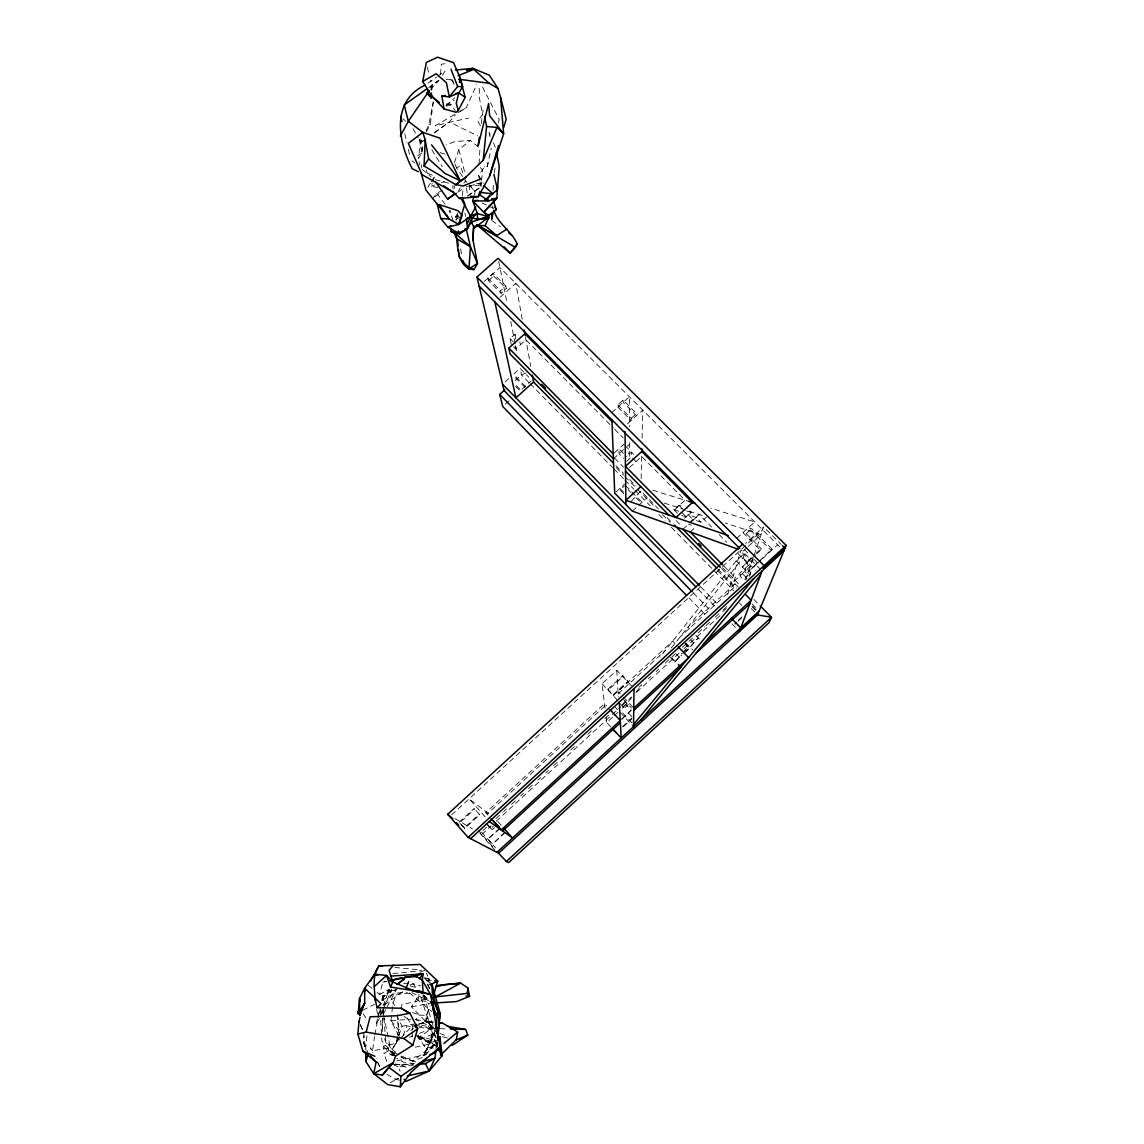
<?xml version="1.0" encoding="UTF-8"?>
<svg xmlns="http://www.w3.org/2000/svg" width="1144" height="1144" viewBox="0 0 1144 1144"><rect width="100%" height="100%" fill="white"/><g stroke="black" fill="none" stroke-linecap="round" stroke-linejoin="round"><path stroke-width="0.75" stroke-dasharray="5 3.75" d="M383.183 1013.341L383.183 1010.081M383.197 1000.299L383.197 995.409L396.525 989.131L386.5 1008.093M617.803 404.919L631.173 418.332L631.173 420.52L617.86 407.164L617.803 404.919L623.137 400.1L636.522 413.499L636.493 415.701L623.18 402.359L623.137 400.1M636.007 461.59L631.459 456.999L631.459 452.066L626.569 456.499M383.168 1009.222L382.182 1032.102L382.911 1018.46M383.183 1000.585L383.197 995.409L380.709 997.954M641.155 478.692L641.712 454.068M642.07 438.223L642.713 410.081L626.197 425.01M431.803 90.419L431.946 85.071L430.644 80.223M421.407 168.111L421.55 164.693M366.952 1035.892L365.537 1050.02L363.363 1041.741L363.62 1035.663M435.85 1037.422L426.326 1022.722L426.626 1015.414L429.858 1006.162M493.078 190.347L493.35 185.099M431.674 89.904L431.946 85.071L438.767 80.323M479.064 163.892L479.965 148.463L470.427 140.455L455.598 141.456L446.088 144.802M412.04 1036.922L412.398 1031.859M412.512 1030.172L412.755 1026.797L406.477 1016.787M401.544 1009.137L401.901 1004.346L416.43 1001.672L418.289 1000.128L428.9 998.755M440.54 74.303L441.327 64.193L448.319 63.32M435.964 1048.69L436.522 1042.155M437.523 1042.198L437.065 1047.318L419.862 994.122M380.523 1008.865L380.194 1012.254L378.607 1009.995M398.87 1036.035L390.976 1020.662L392.95 1002.687L397.039 994.179L413.284 993.092M480.952 185.485L481.352 182.168M481.538 180.495L482.711 170.528L479.894 166.838M462.305 195.796L463.248 187.902M419.004 994.207L418.289 1000.128L429.458 1002.144M421.778 139.925L420.363 142.957L418.461 158.373L421.936 153.196L419.39 139.411M422.15 151.494L423.208 142.986M494.38 172.973L495.266 166.137M426.397 131.817L430.287 124.567L433.333 101.973M481.252 123.581L483.154 109.895L483.855 113.213M395.738 1052.223L390.419 1047.832L372.515 1050.735L374.546 1036.607M374.803 1034.834L379.894 1008.936M436.522 1046.803L437.222 1041.884L424.524 1056.141M397.354 1036.779L396.11 1043.371L393.136 1047.847L383.984 1053.595L387.702 1064.249M397.669 1035.134L398.612 1030.186L397.483 1018.117M426.026 130.816L428.843 124.739L433.233 101.988M426.326 1022.722L425.482 1021.277L426.626 1015.414L430.216 1006.034M456.57 219.534L457.571 214.5M479.636 180.066L478.492 175.189L484.57 166.881L487.215 166.509L491.262 148.019M380.952 1015.057L382.339 1008.979M377.506 1018.746L376.29 1023.751L379.408 1018.546M377.92 1017.087L379.951 1008.751M487.215 166.509L488.116 162.877L484.57 166.881M377.134 992.449L379.665 994.465L382.825 982.181L386.257 981.38M474.345 194.866L475.175 191.877L470.441 185.943M498.269 122.894L499.242 119.548L481.295 84.685M727.655 594.851L740.969 549.749L760.831 569.741M721.578 568.597L734.062 581.266L735.177 577.563L751.78 562.333L740.497 550.979M738.438 587.287L735.063 583.869L733.947 587.501L680.151 636.879M671.328 647.962L743.071 557.829L744.472 553.267L736.236 560.817L659.902 657.271M750.922 540.626L751.451 538.924L756.913 533.933L756.341 535.649M750.607 559.459L751.15 557.843L756.456 563.177L755.898 564.779M750.793 572.529L749.506 576.29L744.73 571.471L745.974 567.667L750.793 572.529L745.802 577.105L744.572 580.809L747.032 578.549M745.959 579.679L763.663 526.926L745.645 543.429M454.425 162.591L458.801 149.664L470.427 140.455M437.909 187.645L431.245 186.229L432.26 183.326M432.761 181.882L434.763 176.09L427.999 173.488M398.269 1037.15L396.11 1043.371L383.483 1046.102L383.984 1053.595M398.813 1035.592L402.059 1026.239L397.897 1017.76M760.588 550.321L761.16 548.648L746.303 533.762L742.971 532.646L760.588 550.321L756.842 553.739M771.943 548.963L771.313 550.621L748.39 527.684L751.751 528.771L771.943 548.963L747.647 572.343L761.032 560.059M383.04 1005.948L388.774 990.804L395.466 990.332M403.146 1035.763L406.964 1025.996L417.274 1027.169M417.86 1036.964L420.191 1039.11L428.314 1042.527L434.262 1029.972M381.624 1013.427L382.968 1010.181M383.64 1008.55L391.706 989.031M457.929 112.713L466.266 107.736L476.762 84.57M434.42 1032.389L423.494 1055.869L435.178 1043.614L412.641 1061.046L400.743 1057.085M436.522 1028.599L423.494 1055.869L434.648 1034.934M458.615 190.819L460.174 187.816M385.671 1009.666L383.154 1014.413L383.083 1009.337M398.255 1039.41L396.11 1043.371L399.628 1039.51M426.04 138.867L420.363 142.957L421.85 140.24M442.556 75.232L444.959 71.1L448.462 70.756M446.332 79.594L450.993 79.765L451.851 78.307M457.9 212.827L455.541 216.831L456.241 221.221M393.136 1047.847L399.699 1036.764M427.756 187.359L430.387 183.126M431.259 181.724L434.763 176.09M430.258 87.759L431.946 85.071M433.819 1022.078L425.482 1021.277L411.468 1006.849L418.918 995.537M432.303 199.042L436.751 193.322L443 189.918M463.821 183.154L465.651 180.823L468.826 184.513M622.279 704.79L625.596 700.6M622.579 708.022L631.588 697.883M636.007 692.334L641.527 685.399M381.882 998.955L389.646 989.245M384.069 1004.646L396.525 989.131M751.15 557.843L742.37 567.024L755.598 554.883M621.707 719.647L631.13 710.195L626.068 704.818M670.012 657.171L674.745 662.09L682.01 653.152M674.745 662.09L681.81 654.954M682.854 653.667L688.073 647.247L685.685 644.773M684.827 652.824L698.269 637.894L686.071 651.68M434.548 132.718L448.72 122.494L455.426 114.829M381.967 999.112L390.032 989.975M400.8 1038.223L413.728 1024.08L402.059 1026.239L398.612 1030.186L389.246 1018.332M430.502 89.375L438.938 80.623M426.44 1024.609L415.572 1019.547L420.291 1015.1L426.626 1015.414L436.136 1037.322M486.658 827.126L479.979 833.29L495.81 851.093M495.852 818.675L502.43 812.64M503.646 811.554L506.363 809.022M511.54 804.318L515.558 800.586M520.734 795.852L523.437 793.335M528.628 788.616L532.632 784.898M537.837 780.165L540.511 777.648M545.717 772.915L548.405 770.413M553.61 765.665L557.6 761.976M570.699 749.964L574.674 746.288M587.787 734.276L591.748 730.601M604.89 718.575L608.822 714.914M639.038 687.158L641.698 684.755M648.233 678.721L650.893 676.304M656.113 671.485L658.787 669.054M665.308 663.034L670.627 658.186M671.871 656.999L675.875 653.353M682.382 647.347L687.716 642.485M688.945 641.312L692.978 637.666M698.14 632.875L704.804 626.783M706.02 625.625L710.067 621.964M715.315 617.131L719.261 613.513M723.208 609.881L727.112 606.291M722.636 611.811L727.813 607.064M481.867 834.391L491.048 825.954M496.296 821.135L621.006 706.577M622.322 705.362L631.502 696.925M636.75 692.106L682.696 649.892M684.012 648.691L722.078 613.713M486.057 823.408L490.69 828.599L493.264 826.254M623.165 706.892L628.228 702.244L628.256 704.618L623.251 709.223L623.165 706.892L619.619 703.102M683.039 651.865L688.073 647.247M610.81 726.869L606.778 722.55L612.941 716.888M614.171 715.758L617.86 712.369M490.69 828.599L492.235 829.629L496.038 826.125M505.09 832.617L492.649 844.058L487.887 838.995L499.113 828.671M499.613 829.028L487.887 838.995M621.678 718.875L631.13 710.195M504.604 832.274L492.649 844.058M622.307 726.912L631.974 718.017M738.266 620.248L742.141 616.688M623.566 726.511L631.846 718.89M737.866 621.378L741.727 617.817M736.636 538.438L754.711 521.893L710.567 508.179M746.303 533.762L751.751 528.771M451.68 814.8L762.676 529.858M743.185 551.065L747.018 547.561M748.29 546.389L761.046 534.691L725.382 523.037M605.062 708.451L602.059 683.797L616.773 670.327L632.804 687.301M459.059 822.279L474.074 808.508L474.774 809.022L459.845 822.722L464.879 828.413L479.837 814.685L474.074 808.508M607.964 689.146L622.751 675.589L627.956 681.095L627.97 682.182L613.241 695.695L607.964 689.146L608.079 690.204L622.794 676.705L622.751 675.589M756.155 553.238L761.16 548.648M460.074 823.423L464.121 827.984L479.15 814.199L479.837 814.685M734.062 581.266L750.478 566.194L737.966 553.582M613.155 694.665L627.956 681.095M487.93 815.071L485.771 812.64L604.49 703.703L606.692 706.048M735.063 583.869L687.887 627.155L691.233 630.616M762.29 558.901L777.648 544.801M604.776 706.062L487.358 813.842L485.771 812.64M618.103 693.836L665.107 650.679M689.231 522.822L692.892 519.476L700.929 522.193L706.692 516.931M682.882 529.329L687.444 525.168M689.803 523.008L699.17 514.471L711.682 527.084M692.492 520.806L696.196 517.417L700.929 522.193M690.204 531.974L694.823 527.756M632.303 511.111L637.551 506.349M638.667 505.333L647.275 497.511M677.42 513.213L673.945 509.695L678.821 505.248L683.74 506.835M674.502 509.866L685.07 500.243L641.655 456.47L628.9 468.039M684.584 518.103L688.245 514.771L696.196 517.417M681.71 515.443L686.414 517.031L691.348 512.526L686.643 507.779M626.612 461.389L631.459 456.999M616.015 491.949L624.409 484.341M623.709 493.765L619.976 489.975L624.438 485.928M631.159 501.372L640.869 491.005L658.415 508.837M611.654 412.769L629.372 396.768L629.472 426.726M631.173 418.332L636.522 413.499M614.357 452.895L623.809 444.344M613.413 458.844L623.88 449.349M627.269 446.289L629.529 444.244M505.291 404.175L510.438 399.556M522.021 389.146L527.169 384.527M528.457 383.383L531.03 381.066M511.296 344.63L510.067 338.653L514.871 334.363L518.146 337.68M513.47 346.832L515.629 349.02L525.94 339.797L613.298 427.885M505.062 381.924L508.837 378.55M513.856 374.031L520.148 368.397L528.685 377.062M515.057 380.623L521.449 374.889L529.286 371.614M501.115 293.365L500.557 290.69L505.805 286.029L493.136 273.344L487.902 277.992L488.502 280.709L501.115 293.365L506.334 288.703L505.805 286.029M500.071 297.283L515.744 283.312L522.308 319.676M484.312 281.453L499.942 267.539L782.596 549.749M488.502 280.709L493.707 276.062L493.136 273.344M446.031 105.405L454.668 97.826M410.853 1030.529L413.37 1028.442M435.035 196.825L440.469 192.392M420.363 142.957L422.894 140.941M390.19 1082.782L397.955 1078.349M384.441 1004.933L405.519 989.617M428.657 87.559L438.71 80.395M427.999 83.126L436.479 77.12M437.895 76.119L444.959 71.1M434.162 132.761L448.72 122.494L468.768 118.046M433.462 1048.076L424.953 1046.86L415.458 1034.019L419.576 1036.779L433.805 1027.283M466.566 188.002L467.424 196.125L479.794 187.53M455.655 219.934L459.631 217.174L455.541 216.831L458.601 215.63M457.729 192.249L464.95 187.359M467.424 196.125L480.108 187.559M446.174 105.605L454.425 100.229M379.665 994.465L389.26 989.245M462.619 176.519L456.585 167.939L460.317 165.737L463.863 175.79M417.746 155.67L421.936 153.196M454.425 114.6L435.206 125.769L448.72 122.494M460.346 111.168L466.266 107.736M381.867 1000.328L395.166 993.106L407.293 992.391M362.82 1010.224L374.474 1004.332M406.091 1067.238L402.245 1065.321L398.584 1066.909L394.365 1065.279M420.062 972.3L424.796 970.341M409.509 1037.351L412.812 1036.021M419.433 1033.375L431.016 1028.742L432.289 1043.385L440.268 1049.048M432.575 1034.319L420.191 1039.11L436.808 1042.041M384.598 1038.68L388.817 1050.192L412.641 1061.046L425.253 1056.398M431.245 186.229L434.548 185.056M441.141 182.725L444.43 181.567M410.067 984.927L413.341 983.84L420.906 985.956M434.834 1028.527L418.389 1024.252L427.413 1021.249L433.948 1023.394M396.897 1060.845L426.097 1054.553M446.432 106.092L451.351 104.862L455.255 110.796M418.389 1024.252L427.384 1022.05L433.948 1022.407M386.901 1074.245L395.109 1079.178L398.541 1078.363M415.229 1047.218L432.289 1043.385L419.576 1036.779M411.468 1006.849L429.529 1003.488M382.825 982.181L386.186 981.509M469.726 185.714L481.381 183.369M428.843 124.739L430.287 124.567M413.685 1065.05L398.584 1066.909L400.143 1071.284M392.964 973.573L421.249 970.713M390.976 1020.662L410.968 1019.247M466.394 186.372L482.711 184.842M458.944 216.588L455.541 216.831L458.844 217.017M392.964 1064.735L413.456 1064.02M394.723 1064.706L412.398 1064.363M439.968 1028.67L446.803 1028.885M403.618 983.339L413.341 983.84L416.13 988.244M429.372 988.659L426.712 980.508L431.431 980.765M414.514 1063.491L404.332 1062.69L396.811 1058.243M394.823 967.438L421.264 970.012M418.99 1027.369L431.016 1028.742M415.572 1019.547L425.482 1021.277M446.332 103.904L451.351 104.862M476.519 183.154L481.209 184.084M395.295 1063.934L402.245 1065.321M395.109 1079.178L399.699 1080.165M417.088 1025.51L433.376 1029.085M425.268 978.234L429.429 979.178L430.859 985.813L426.212 980.551M424.252 977.977L429.429 979.178L426.34 973.287M417.488 1036.049L436.565 1040.725M442.499 1036.807L447.461 1038.051M412.641 1061.046L415.701 1061.832M390.104 1054.639L392.835 1055.354M435.278 179.608L450.808 183.726M424.724 977.891L429.429 979.178M652.852 490.233L688.502 501.315M410.11 985.799L418.218 988.33M412.483 1012.612L420.291 1015.1M386.586 990.346L395.166 993.106M393.893 1055.526L390.533 1054.439L383.483 1046.102M664.249 503.06L703.689 515.944M686.614 510.968L691.348 512.526M440.111 152.567L448.377 155.312M673.945 509.695L678.821 511.311M688.588 524.124L691.548 525.168M439.911 1033.504L448.133 1036.535M437.48 1045.931L428.314 1042.527L416.888 1034.977M417.274 1036.249L424.867 1039.367L417.86 1034.948M411.754 992.62L428.914 1000.886M481.953 202.86L486.701 205.162M488.273 205.92L493.021 208.222M453.71 124.052L477.591 135.864M464.121 827.984L464.879 828.413M394.78 1053.638L388.817 1050.192L393.379 1054.782M454.869 818.546L472.601 828.957M426.712 980.508L430.573 983.039M403.961 1016.401L407.893 1019.047M491.806 220.377L500.286 226.684M425.211 978.906L430.53 982.896M488.588 813.684L469.083 798.855L485.728 817.488M368.268 985.399L372.072 988.416M401.058 1056.613L403.718 1058.801M412.026 160.832L414.586 162.948M422.236 169.312L431.073 176.905M409.481 992.92L431.903 1011.639M433.59 1027.441L427.384 1022.05L433.161 1028.442M423.251 994.751L429.272 1000.485M766.165 529.429L781.223 544.458M493.707 276.062L506.334 288.703M487.902 277.992L500.557 290.69M744.286 549.477L749.291 554.511M754.296 559.545L759.301 564.578M743.071 557.829L755.483 570.341M614.543 429.143L623.28 437.952M719.19 534.663L726.697 542.227M745.816 562.734L751.107 568.067M624.953 445.502L628.399 448.977L628.428 453.939M631.459 452.066L633.762 454.382M736.236 560.817L750.106 574.831M403.246 118.833L405.691 121.307M678.821 505.248L683.454 509.938M688.245 514.771L692.892 519.476M510.067 338.653L513.341 341.97M623.509 453.396L618.918 448.763L619.047 453.725L623.58 458.315M681.71 512.269L686.414 517.031M745.802 577.105L740.983 572.229L739.811 575.99L743.385 579.608M723.938 566.166L735.177 577.563M614.614 458.172L623.394 467.081M676.104 520.549L681.123 525.639M722.536 567.653L740.111 585.471M753.91 599.47L758.93 604.561M615.915 465.665L623.394 473.258M629.643 479.608L635.878 485.943M667.095 517.646L673.287 523.938M717.889 569.24L736.479 588.116M752.037 603.903L756.742 608.694M616.173 467.581L623.694 475.203M624.939 476.476L636.207 487.93M637.465 489.203L654.997 507.021M662.505 514.643L670.026 522.279M717.603 570.627L735.134 588.431M752.666 606.248L756.427 610.067M752.037 606.635L758.3 613.012M528.943 382.511L521.449 374.889L520.148 368.397M530.187 383.769L612.626 467.596M613.885 468.868L623.866 479.021M625.124 480.294L633.862 489.189M635.12 490.447L650.107 505.691M658.844 514.586L665.093 520.935M671.342 527.284L733.79 590.776M751.279 608.565L755.026 612.369M625.668 485.599L642.041 502.273L639.725 501.487L631.888 493.507M628.17 489.718L630.659 492.249M739.467 603.031L741.956 605.562M525.611 386.586L514.886 375.675L515.301 377.606L525.983 388.488M623.68 492.206L619.934 488.402L619.976 489.975M516.43 385.685L520.005 389.332M515.658 386.386L519.219 390.018M700.729 586.886L718.217 604.776M698.369 589.432L714.557 606.02M732.003 623.866L736.993 628.986M693.378 593.035L710.767 610.867M688.931 597.84L706.32 615.701M695.867 635.406L700.5 640.211M690.847 640.025L693.235 642.499M685.671 642.599L692.62 649.821M685.056 643.357L689.789 648.262M674.917 643.414L672.686 641.098L617.96 691.333L620.162 693.679M676.176 653.839L679.708 657.528M671.785 657.657L678.649 664.821M450.993 79.765L453.382 82.296M623.48 697.197L633.776 708.136M623.566 699.642L631.545 708.122M602.059 683.797L618.075 700.829M628.657 713.255L631.888 716.716M622.608 712.884L632.346 723.251M615.229 707.292L617.574 709.795M620.105 712.312L633.533 726.64M497.826 821.521L502.359 826.583M487.63 824.481L492.235 829.629M481.409 831.945L495.638 847.947M477.692 829.715L494.137 848.204M394.523 1055.612L381.91 1041.126L380.637 1018.861M469.884 185.743L475.175 191.877M436.751 193.322L445.474 204.576M372.515 1050.735L370.341 1047.818L372.701 1052.551M422.722 995.666L428.914 1004.389M431.831 149.807L442.17 166.595M363.106 1013.67L367.481 1020.419M424.267 995.266L428.871 1002.687M478.492 175.189L483.512 183.34M427.227 984.426L429.758 988.559M395.08 1055.397L385.599 1039.753L383.984 1018.403M480.466 125.797L477.792 121.192L482.525 114.514L479.608 98.885L479.064 85.114M413.055 128.757L418.218 137.823M419.076 139.339L420.792 142.356L422.422 150.851M392.95 1002.687L394.608 1005.59M377.391 1062.032L380.523 1068.339L376.161 1058.743M360.36 1024.952L363.077 1031.087L360.374 1024.609M489.003 132.06L490.261 135.106M493.421 142.757L495.309 147.347M363.363 1041.741L367.539 1052.008M454.954 163.921L456.585 167.939M452.409 79.908L454.64 86.315M492.449 205.906L493.436 208.966M453.067 220.692L449.835 210.196L449.907 213.685M423.838 995.437L434.949 1031.788M426.44 170.156L427.341 173.545M458.801 149.664L464.807 172.558M489.174 133.662L489.975 136.808M480.022 181.696L481.166 186.586M464.893 213.142L465.694 216.545M420.02 138.996L420.792 142.356M404.776 133.719L406.763 142.399M408.365 149.349L409.552 154.569M427.441 67.281L428.499 72.158M383.54 1015.071L390.419 1047.832M460.56 248.849L461.947 255.698M515.043 346.046L515.629 349.02M464.864 178.764L465.479 181.81M498.698 261.347L506.906 302.316M510.739 321.45L515.272 344.058M515.615 345.788L517.016 352.752M453.968 185.142L454.626 188.388M514.871 334.363L516.058 340.383M519.819 341.77L520.391 344.759M419.062 161.676L419.676 164.979M525.396 336.779L530.744 366.438M376.691 1009.251L377.463 1014.156M606.134 717.259L606.778 722.55M452.724 185.814L453.096 189.089M397.154 1014.671L399.499 1035.063M363.749 1032.632L365.537 1050.02M383.312 1009.509L383.855 1016.616M436.736 1042.255L437.065 1047.318L436.908 1042.255M616.773 670.327L618.289 697.011M380.151 1010.295L380.552 1017.145M469.498 184.756L469.941 193.093M629.515 442.585L629.572 458.444M383.197 995.409L381.982 1000.414L383.197 995.409"/><path stroke-width="1.5" d="M633.533 726.64L634.019 688.588M418.332 171.7L412.24 168.711C397.783 141.255 391.076 100.815 425.182 85.128M641.755 452.309L641.827 448.791M375.404 1001.086C374.574 989.388 371.7 976.147 378.95 965.908L420.163 964.449L437.737 981.109L433.962 993.721M450.808 228.4L451.108 231.603L456.013 233.991L466.38 229.529L471.414 222.022L487.945 216.731L477.363 213.47L472.086 217.803L467.538 228.471L459.731 233.819L456.971 232.475L456.013 233.991C458.086 246.36 456.699 261.404 468.954 268.869L473.945 269.669L477.448 263.492L472.972 239.897L473.43 227.942M481.109 178.779L463.106 185.972L455.727 184.656L424.081 166.023L425.196 140.04L422.822 132.361L408.308 121.307L404.247 104.962L427.212 88.574M487.945 216.731L483.697 212.212L496.882 198.298L497.468 186.215M428.571 90.433L426.884 93.122L431.245 97.969L431.502 93.136M422.036 993.593L419.633 991.305L410.81 990.246L421.149 991.576L430.559 994.551L440.14 1047.203L426.583 1058.214L400.915 1076.361L400.328 1086.8L387.73 1084.583L373.673 1073.673L365.994 1061.618L365.665 1053.338M469.755 215.744L472.086 217.803L477.548 219.362L488.531 218.733L488.745 215.287L496.181 209.738L493.379 200.357M459.488 82.397L459.831 77.134L453.567 62.677L437.609 57.2L426.369 62.419L422.637 81.51L431.674 95.753L444.072 108.966L456.227 112.284L458.243 110.625L465.165 97.311L459.831 77.134L462.662 86.672L458.787 92.936L456.256 103.275L458.243 110.625M456.013 233.991L470.413 246.732L477.448 263.492L468.954 268.869L470.413 246.732L466.38 229.529L467.538 228.471L466.495 219.948M437.594 1036.736L439.196 1014.456L433.161 999.27L422.279 980.079L413.742 974.902M484.541 116.531L486.6 126.469L483.24 160.117L465.951 177.105L455.727 184.656L465.951 177.105M479.365 194.637L486.357 199.213L497.483 189.604L499.242 166.252L496.382 152.51M437.666 1040.497L440.082 1013.198L431.86 983.897L437.737 981.109L434.591 980.937M430.559 994.551L413.413 990.661L392.792 981.981L386.543 975.46L374.717 974.173L364.65 988.259L374.889 997.825L377.019 1007.721L401.101 1008.207L409.952 1013.155L417.674 1028.742L412.812 1045.187L395.567 1056.069L393.35 1062.533L382.382 1075.131L373.673 1073.673L376.133 1062.161L362.834 1051.064L357.857 1034.004L359.03 1021.406M435.964 1028.213L437.18 1016.029L430.473 1001.629M437.566 1038.509L440.082 1013.198M434.234 1003.016L456.585 1001.572L469.541 996.324L467.267 993.392L467.839 987.973L460.617 983.111L438.981 985.156L435.778 986.471M472.972 239.897L473.788 225.697M479.35 137.28L478.149 145.831L488.617 103.46L489.646 115.744L503.646 133.877L489.646 175.933L478.364 196.639L459.445 198.527L453.482 192.364L443.514 185.757M390.462 976.104L423.166 973.987L422.279 980.079L423.008 990.99M436.05 1050.092L434.863 1058.286L429.186 1070.984L405.834 1081.495L404.032 1079.307M472.086 217.803L471.414 222.022L474.259 228.071L487.43 218.147M442.142 1022.865L438.867 1022.679L442.142 1022.865L457.671 1032.002L456.342 1039.567L440.569 1055.254L442.156 1055.64L439.868 1036.564L440.254 1046.76M431.245 97.969L431.674 95.753M488.531 218.733L488.86 217.103M493.107 212.612L491.748 219.176L491.534 214.3M359.002 1021.878L360.017 1017.202M357.857 1034.004L366.166 1032.117L370.141 1016.816L397.297 1015.729L409.952 1013.155M365.994 1061.618L368.139 1053.467M415.83 1027.598L416.688 1024.38L414.071 1025.996M484.012 218.075L477.548 219.362L477.363 213.47L472.687 200.829L473.931 196.353M479.765 191.606L478.364 196.639L470.556 196.282M503.803 127.356L506.177 119.105L500.572 97.383L498.04 88.531L489.403 75.275L472.93 68.34L455.455 70.07M489.646 175.933L498.527 145.588M401.287 1083.54L400.328 1086.8L411.053 1072.343L426.583 1058.214M437.251 204.29L440.726 218.475L447.79 227.141L458.672 224.467L464.822 204.204L462.119 197.383M735.292 623.752L735.678 622.636M739.467 631.531L740.139 629.729L758.3 613.012M762.061 570.985L740.826 627.899L731.273 618.132M360.16 1015.2L364.664 1003.216L364.65 988.259L359.573 998.397L358.215 1013.584L360.16 1015.2L358.201 1011.353L358.215 1013.584L359.645 1012.769L359.573 998.397L360.017 1001.529M458.672 224.467L462.147 215.53L458.186 210.782L439.196 204.576L449.192 219.005L458.672 224.467L470.813 216.602L461.118 198.455M406.134 988.03L408.623 981.638M436.522 1017.273L438.324 1012.783L432.289 992.692L431.86 983.897M742.613 544.144L447.676 814.313L468.125 837.394L498.612 853.224L757.528 614.914L786.142 545.388L498.083 258.244L476.948 277.034L504.061 390.49L695.881 586.886M483.24 160.117L496.939 127.442L486.6 126.469M493.922 210.51C497.726 223.809 511.797 231.145 517.202 243.972L515.358 247.39L476.69 224.624L477.463 225.454L485.142 225.668L488.245 218.533M413.413 990.661L390.519 987.043L392.792 981.981L389.089 970.441L393.536 964.921M359.573 1010.881L358.215 1013.584L364.664 1003.216L360.36 1011.41M467.295 223.352L470.813 216.602L466.209 218.704M370.513 981.166L378.95 965.908L382.468 966.251M400.357 135.993L408.308 121.307L429.3 90.619M475.618 207.121L470.856 215.787L477.363 213.47M424.081 166.023L428.628 158.859L425.196 140.04M474.259 228.071L475.89 225.768M517.202 243.972L510.167 253.253L476.69 224.624M419.476 978.635L423.166 973.987L415.315 974.745M462.662 86.672L457.643 86.486L449.32 96.911L441.856 96.067L444.072 108.966M382.382 1075.131L388.76 1067.281L400.915 1076.361M633.562 724.552L753.81 578.578M640.54 720.205L760.445 575.346M407.278 1075.961L429.186 1070.984L442.156 1055.64L439.482 1047.261M489.689 195.309L486.357 199.213L488.374 201.001L496.882 198.298L483.697 212.212L472.687 200.829L477.863 200.286M515.358 247.39L510.167 253.253L504.075 246.775M440.14 1047.203L434.706 1052.909L429.987 1054.654M389.918 1066.094L393.35 1062.533L373.673 1073.673M377.019 1007.721L381.023 1003.788L374.889 997.825M498.612 853.224L506.406 861.489L771.485 617.288L760.188 605.834M468.125 837.394L786.142 545.388M470.584 838.666L783.84 550.993M633.776 708.136L688.645 657.686L678.263 646.889M703.875 643.686L751.165 600.214L745.516 594.48M502.674 830.973L620.377 722.736M633.747 710.453L680.866 667.124L678.649 664.821M695.938 653.267L749.863 603.689M496.939 852.366L759.101 611.082M374.317 986.6L386.543 975.46L390.519 987.043M640.969 486.543L625.868 500.257L728.242 535.549M532.303 375.089L533.562 382.024L515.915 397.855L494.851 301.93M613.413 458.844L510.081 353.997L508.823 348.105L524.853 333.762L612.069 421.621M686.443 595.295L502.716 406.477L499.699 394.394L504.819 389.804M443.915 1043.5L457.671 1032.002M397.268 984.541L404.218 978.921L397.197 984.326M435.564 181.996L447.619 199.113L454.497 193.937M366.166 1032.117L403.832 1038.495L417.674 1028.742M447.619 199.113L456.284 193.236M452.166 1045.473L467.81 1035.034L465.622 1029.443L447.232 1026.225M477.463 225.454L496.753 235.635L506.892 229.115M422.637 81.51L436.15 73.759L446.417 82.711L449.32 96.911L458.787 92.936L465.165 97.311M433.819 994.122L435.249 996.953L460.617 983.111L444.044 984.855L437.451 986.557M459.917 1039.167L467.81 1035.034L455.741 1040.111M450.865 225.74L447.79 227.141L459.731 233.819L458.172 230.902M458.115 75.747L473.773 69.355L489.132 83.269L498.04 88.531M466.423 70.542L472.93 68.34M459.445 198.527L462.634 197.569M421.979 1061.746L434.863 1058.286L425.425 1063.605L418.704 1064.435M391.42 980.165L401.716 977.734M464.664 229.143L467.538 228.471M391.234 980.479L423.166 973.987M441.856 96.067L445.245 95.453M455.398 93.565L458.787 92.936M435.249 996.953L467.267 993.392M484.784 199.571L488.245 199.213M491.706 198.841L496.882 198.298M415.944 991.891L421.149 991.576M404.919 976.761L417.303 976.776M472.687 200.829L488.374 201.001M450.221 1028.985L465.622 1029.443M440.726 218.475L449.192 219.005L425.997 190.176L421.192 173.244M466.08 995.981L469.541 996.324L467.839 987.973M480.494 192.478L492.907 193.837L483.941 185.7M458.63 79.208L489.132 83.269M420.42 1062.862L425.425 1063.605L429.186 1070.984M757.528 614.914L771.485 617.288L768.94 622.779L508.68 862.605L506.406 861.489M451.108 231.603L459.731 233.819M688.502 501.315L695.295 503.431M738.152 549.249L632.303 511.111L614.714 493.136L611.926 419.905M374.717 974.173L377.72 975.474M389.789 980.68L392.792 981.981M362.834 1051.064L374.917 1056.298M453.482 192.364L421.964 174.617L408.365 143.372L422.822 132.361L439.897 138.152L460.231 180.781L444.987 173.416L428.628 158.859M468.082 266.566L463.677 264.235L462.991 260.818M471.013 268.125L473.945 269.669M470.413 246.732L456.756 238.738L454.197 232.69M447.676 814.313L452.809 818.618M483.697 212.212L488.745 215.287M401.101 1008.207L409.28 1013.398M489.303 821.492L512.555 837.98L503.489 827.856M495.824 823.894L497.297 824.967M508.751 232.976L511.582 235.078M403.832 1038.495L412.812 1045.187M426.884 93.122L439.282 102.374M434.534 1013.841L437.18 1016.029L432.561 1008.622M485.142 225.668L496.753 235.635M496.939 127.442L503.646 133.877L500.572 97.383M782.482 545.702L784.984 548.205L763.048 568.353L764.049 565.679L476.948 277.034M479.107 286.086L739.71 548.476M508.823 348.105L613.213 453.925M690.204 531.974L722.679 564.893M541.827 384.341L545.602 388.159M698.698 543.457L701.201 546.003M625.511 471.113L668.811 515.057M682.882 529.329L720.32 567.338M533.562 382.024L613.413 463.12M674.531 525.196L716.659 567.982M502.545 384.184L699.484 585.614M499.699 394.394L692.134 591.763M609.995 709.58L620.262 720.548L501.258 829.972L491.176 818.689L499.456 827.369M612.898 729.1L621.192 737.994L619.276 702.116M612.969 729.829L616.144 732.575M370.427 1055.955L376.133 1062.161M456.356 822.622L458.73 825.296M468.954 268.869L459.044 256.728L458.429 249.607M431.531 144.873L460.231 180.781M434.077 1011.668L437.18 1016.029M437.909 1048.705L442.156 1055.64M438.324 1012.783L439.196 1014.456M495.037 207.293L496.181 209.738M450.979 69.241L457.643 86.486M493.908 174.346L497.483 189.604M400.786 116.345L401.987 121.564M524.181 330.073L525.125 335.263M432.975 1001.815L434.463 1013.555M435.607 1023.594L436.05 1028.585M457.657 240.726L458.115 246.06M435.535 1023.651L435.864 1028.728M436.522 1028.599L436.793 1033.59M625.024 431.488L625.911 504.59M364.65 988.259L364.664 991.662M692.392 502.531L675.947 517.517L625.453 466.323L641.77 451.537L692.392 502.531"/></g></svg>
